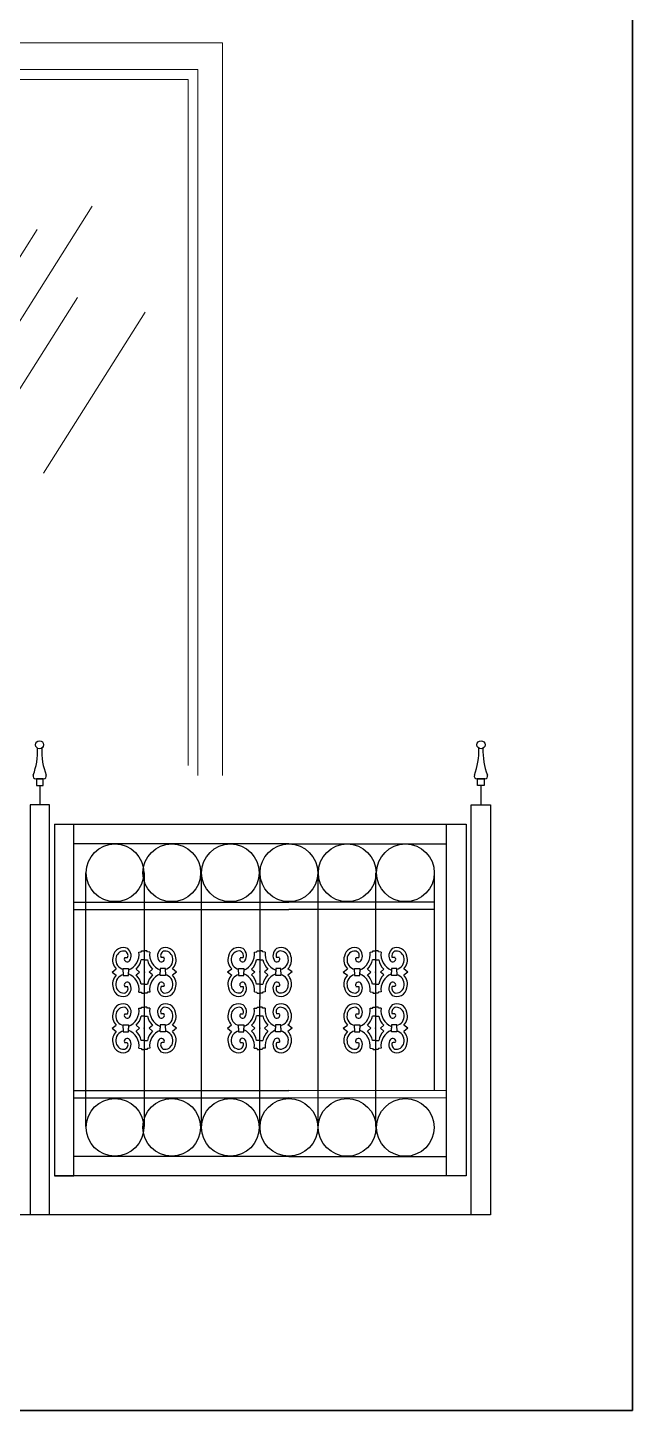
# Model space of a CAD drawing. Header units: inches. Extents: x -7543 to -822, y 102837 to 190349.
# Drawn here: x -824.7727 to -824.7479, y 102836.8539 to 102836.9105 of the extents above; entities that cross this region are included whole.
import ezdxf

# ---------------------------------------------------------------- set-up
doc = ezdxf.new("R2010")
doc.units = ezdxf.units.IN
doc.header["$MEASUREMENT"] = 0
doc.layers.add('BİTKİ', color=96, linetype='Continuous', lineweight=25)
doc.layers.add('DUVAR', color=7, linetype='Continuous', lineweight=35, true_color=0xfc4642)
doc.layers.add('PENCERE', color=7, linetype='Continuous', lineweight=18, true_color=0xffb360)

msp = doc.modelspace()

# ---------------------------------------------------------------- linework, layer by layer
at = {"layer": 'BİTKİ'}
for p, q in [((-824.7723256679033, 102836.8797450737, -0.002), (-824.7720077108634, 102836.8797450701, -0.002)), ((-824.7722940403564, 102836.8797413794, -0.002), (-824.772294043333, 102836.8794771743, -0.002)), ((-824.772294043333, 102836.8794771743, -0.002), (-824.7720298382143, 102836.8794771713, -0.002)), ((-824.7720298352378, 102836.8797413764, -0.002), (-824.7722940403564, 102836.8797413794, -0.002)), ((-824.7721619407736, 102836.8794771728, -0.002), (-824.7721619687835, 102836.8786866825, -0.002)), ((-824.7720298382143, 102836.8794771713, -0.002), (-824.7720298352378, 102836.8797413764, -0.002)), ((-824.753937656494, 102836.8797450737, -0.002), (-824.754255613534, 102836.8797450701, -0.002)), ((-824.7542334891597, 102836.8797413764, -0.002), (-824.753969284041, 102836.8797413794, -0.002)), ((-824.754233486183, 102836.8794771713, -0.002), (-824.7542334891597, 102836.8797413764, -0.002)), ((-824.7539692810644, 102836.8794771743, -0.002), (-824.754233486183, 102836.8794771713, -0.002)), ((-824.7541013836238, 102836.8794771728, -0.002), (-824.7541013556139, 102836.8786866825, -0.002)), ((-824.753969284041, 102836.8797413794, -0.002), (-824.7539692810644, 102836.8794771743, -0.002)), ((-824.7717619687883, 102836.8786867443, -0.002), (-824.7725619687787, 102836.8786866207, -0.002)), ((-824.7725619687787, 102836.8786866207, -0.002), (-824.7725619687787, 102836.8618867443, -0.002)), ((-824.7717619687883, 102836.8618867443, -0.002), (-824.7717619687883, 102836.8786867443, -0.002)), ((-824.7545013556091, 102836.8618867443, -0.002), (-824.7545013556091, 102836.8786867443, -0.002)), ((-824.7545013556091, 102836.8786867443, -0.002), (-824.7537013556187, 102836.8786866207, -0.002)), ((-824.7537013556187, 102836.8786866207, -0.002), (-824.7537013556187, 102836.8618867443, -0.002)), ((-824.7715644745585, 102836.8778865901, -0.002), (-824.771566700686, 102836.8634865905, -0.002)), ((-824.7715644745585, 102836.8778865901, -0.002), (-824.7546988498389, 102836.8778865901, -0.002)), ((-824.770766700705, 102836.8634864668, -0.002), (-824.7707644745777, 102836.8778864664, -0.002)), ((-824.7555010763501, 102836.8634841069, -0.002), (-824.7554988502914, 102836.8778836629, -0.002)), ((-824.7546988498389, 102836.8778865901, -0.002), (-824.7547010763692, 102836.8634839832, -0.002)), ((-824.7619645984618, 102836.8770851061, -0.002), (-824.7707645982515, 102836.8770864665, -0.002)), ((-824.7619645984618, 102836.8770851061, -0.002), (-824.7554989741177, 102836.877082676, -0.002)), ((-824.7702899008582, 102836.8758982777, -0.002), (-824.7702934799802, 102836.8655125092, -0.002)), ((-824.767882951043, 102836.8758979056, -0.002), (-824.767886530165, 102836.8655121371, -0.002)), ((-824.7655558200795, 102836.8758975459, -0.002), (-824.7655593992015, 102836.8655117774, -0.002)), ((-824.7631561146096, 102836.8758971749, -0.002), (-824.7631596937316, 102836.8655114064, -0.002)), ((-824.7607734496606, 102836.8758968065, -0.002), (-824.7607730816559, 102836.8655110375, -0.002)), ((-824.7584119843509, 102836.8758968065, -0.002), (-824.7584116163462, 102836.8655110375, -0.002)), ((-824.7560058091852, 102836.8758971503, -0.002), (-824.7560058091852, 102836.8669752687, -0.002)), ((-824.7707650144758, 102836.874394064, -0.002), (-824.7619650146861, 102836.8743927035, -0.002)), ((-824.7707649680982, 102836.8746940639, -0.002), (-824.7619649683085, 102836.8746927035, -0.002)), ((-824.7560058091852, 102836.8743904638, -0.002), (-824.7619650146861, 102836.8743927035, -0.002)), ((-824.7560058091852, 102836.8746904638, -0.002), (-824.7619649683085, 102836.8746927035, -0.002)), ((-824.7681022352189, 102836.8726526964, -0.002), (-824.7680049190544, 102836.8726578417, -0.002)), ((-824.7680049190544, 102836.8726578417, -0.002), (-824.7679833866619, 102836.872701049, -0.002)), ((-824.7679833866619, 102836.872701049, -0.002), (-824.7678805134977, 102836.8727010331, -0.002)), ((-824.7677776403336, 102836.8727010172, -0.002), (-824.7678805134977, 102836.8727010331, -0.002)), ((-824.767756121301, 102836.8726578032, -0.002), (-824.7677776403336, 102836.8727010172, -0.002)), ((-824.7676588067321, 102836.8726526279, -0.002), (-824.767756121301, 102836.8726578032, -0.002)), ((-824.7633753762775, 102836.8726546673, -0.002), (-824.7632780601131, 102836.8726598125, -0.002)), ((-824.7632780601131, 102836.8726598125, -0.002), (-824.7632565277204, 102836.8727030199, -0.002)), ((-824.7632565277204, 102836.8727030199, -0.002), (-824.7631536545563, 102836.872703004, -0.002)), ((-824.7630507813922, 102836.8727029881, -0.002), (-824.7631536545563, 102836.872703004, -0.002)), ((-824.7630292623596, 102836.8726597741, -0.002), (-824.7630507813922, 102836.8727029881, -0.002)), ((-824.7629319477908, 102836.8726545987, -0.002), (-824.7630292623596, 102836.8726597741, -0.002)), ((-824.7586302926502, 102836.8726530321, -0.002), (-824.7585329764858, 102836.8726581773, -0.002)), ((-824.7585329764858, 102836.8726581773, -0.002), (-824.7585114440931, 102836.8727013846, -0.002)), ((-824.7585114440931, 102836.8727013846, -0.002), (-824.7584085709291, 102836.8727013687, -0.002)), ((-824.758305697765, 102836.8727013528, -0.002), (-824.7584085709291, 102836.8727013687, -0.002)), ((-824.7582841787323, 102836.8726581388, -0.002), (-824.758305697765, 102836.8727013528, -0.002)), ((-824.7581868641635, 102836.8726529635, -0.002), (-824.7582841787323, 102836.8726581388, -0.002)), ((-824.7692028638858, 102836.8718350066, -0.002), (-824.769030664388, 102836.8719677895, -0.002)), ((-824.7687462221888, 102836.871838512, -0.002), (-824.7687462005168, 102836.8719786998, -0.002)), ((-824.7687462005168, 102836.8719786998, -0.002), (-824.7685327746565, 102836.8719786668, -0.002)), ((-824.7686870892458, 102836.87242329, -0.002), (-824.7686054242963, 102836.8724232773, -0.002)), ((-824.7686054242963, 102836.8724232773, -0.002), (-824.7685645906739, 102836.8724306946, -0.002)), ((-824.7685327746565, 102836.8719786668, -0.002), (-824.7685327968462, 102836.8718351294, -0.002)), ((-824.7678805699385, 102836.8723359383, -0.002), (-824.768009941845, 102836.8723359583, -0.002)), ((-824.7678805699385, 102836.8723359383, -0.002), (-824.767751198032, 102836.8723359183, -0.002)), ((-824.7672284757145, 102836.8719784651, -0.002), (-824.7672284979043, 102836.8718349277, -0.002)), ((-824.7670150498541, 102836.8719784321, -0.002), (-824.7672284757145, 102836.8719784651, -0.002)), ((-824.7671556886115, 102836.8724230532, -0.002), (-824.7671965199386, 102836.8724304831, -0.002)), ((-824.7670740236621, 102836.8724230406, -0.002), (-824.7671556886115, 102836.8724230532, -0.002)), ((-824.767015071526, 102836.8718382444, -0.002), (-824.7670150498541, 102836.8719784321, -0.002)), ((-824.7665584309345, 102836.8718345978, -0.002), (-824.7667305893699, 102836.8719674339, -0.002)), ((-824.7644760049444, 102836.8718369775, -0.002), (-824.7643038054466, 102836.8719697603, -0.002)), ((-824.7640193632474, 102836.8718404829, -0.002), (-824.7640193415755, 102836.8719806706, -0.002)), ((-824.7640193415755, 102836.8719806706, -0.002), (-824.763805915715, 102836.8719806376, -0.002)), ((-824.7639602303043, 102836.8724252608, -0.002), (-824.7638785653548, 102836.8724252482, -0.002)), ((-824.7638785653548, 102836.8724252482, -0.002), (-824.7638377317326, 102836.8724326654, -0.002)), ((-824.763805915715, 102836.8719806376, -0.002), (-824.7638059379049, 102836.8718371002, -0.002)), ((-824.7631537109971, 102836.8723379092, -0.002), (-824.7632830829036, 102836.8723379292, -0.002)), ((-824.7631537109971, 102836.8723379092, -0.002), (-824.7630243390906, 102836.8723378892, -0.002)), ((-824.7625016167731, 102836.871980436, -0.002), (-824.7625016389629, 102836.8718368986, -0.002)), ((-824.7622881909127, 102836.871980403, -0.002), (-824.7625016167731, 102836.871980436, -0.002)), ((-824.7624288296702, 102836.8724250241, -0.002), (-824.7624696609972, 102836.872432454, -0.002)), ((-824.7623471647207, 102836.8724250114, -0.002), (-824.7624288296702, 102836.8724250241, -0.002)), ((-824.7622882125846, 102836.8718402153, -0.002), (-824.7622881909127, 102836.871980403, -0.002)), ((-824.7618315719932, 102836.8718365687, -0.002), (-824.7620037304284, 102836.8719694047, -0.002)), ((-824.7597309213172, 102836.8718353423, -0.002), (-824.7595587218193, 102836.8719681251, -0.002)), ((-824.7592742796201, 102836.8718388477, -0.002), (-824.7592742579482, 102836.8719790354, -0.002)), ((-824.7592742579482, 102836.8719790354, -0.002), (-824.7590608320878, 102836.8719790024, -0.002)), ((-824.7592151466771, 102836.8724236256, -0.002), (-824.7591334817276, 102836.8724236129, -0.002)), ((-824.7591334817276, 102836.8724236129, -0.002), (-824.7590926481053, 102836.8724310302, -0.002)), ((-824.7590608320878, 102836.8719790024, -0.002), (-824.7590608542775, 102836.871835465, -0.002)), ((-824.7584086273698, 102836.872336274, -0.002), (-824.7585379992763, 102836.872336294, -0.002)), ((-824.7584086273698, 102836.872336274, -0.002), (-824.7582792554633, 102836.872336254, -0.002)), ((-824.7577565331459, 102836.8719788008, -0.002), (-824.7577565553356, 102836.8718352634, -0.002)), ((-824.7575431072854, 102836.8719787678, -0.002), (-824.7577565331459, 102836.8719788008, -0.002)), ((-824.7576837460429, 102836.8724233888, -0.002), (-824.7577245773699, 102836.8724308187, -0.002)), ((-824.7576020810934, 102836.8724233762, -0.002), (-824.7576837460429, 102836.8724233888, -0.002)), ((-824.7575431289573, 102836.87183858, -0.002), (-824.7575431072854, 102836.8719787678, -0.002)), ((-824.757086488366, 102836.8718349335, -0.002), (-824.7572586468012, 102836.8719677695, -0.002)), ((-824.7692028638858, 102836.8718350066, -0.002), (-824.7690307054506, 102836.8717021706, -0.002)), ((-824.7687462232944, 102836.8718313601, -0.002), (-824.7687462449663, 102836.8716911723, -0.002)), ((-824.7687462449663, 102836.8716911723, -0.002), (-824.768532819106, 102836.8716911393, -0.002)), ((-824.768532819106, 102836.8716911393, -0.002), (-824.7685327969161, 102836.8718346767, -0.002)), ((-824.7682142247238, 102836.8717141755, -0.002), (-824.7680791298038, 102836.8718348329, -0.002)), ((-824.768214187412, 102836.871955532, -0.002), (-824.7680791298038, 102836.8718348329, -0.002)), ((-824.7675470700966, 102836.8719554289, -0.002), (-824.7676821650167, 102836.8718347715, -0.002)), ((-824.7675471074084, 102836.8717140724, -0.002), (-824.7676821650167, 102836.8718347715, -0.002)), ((-824.767228520164, 102836.8716909377, -0.002), (-824.7672284979742, 102836.8718344751, -0.002)), ((-824.7670150943036, 102836.8716909047, -0.002), (-824.767228520164, 102836.8716909377, -0.002)), ((-824.7670150726317, 102836.8718310924, -0.002), (-824.7670150943036, 102836.8716909047, -0.002)), ((-824.7665584309345, 102836.8718345978, -0.002), (-824.7667306304324, 102836.871701815, -0.002)), ((-824.7644760049444, 102836.8718369775, -0.002), (-824.7643038465092, 102836.8717041414, -0.002)), ((-824.7640193643531, 102836.8718333309, -0.002), (-824.764019386025, 102836.8716931432, -0.002)), ((-824.764019386025, 102836.8716931432, -0.002), (-824.7638059601645, 102836.8716931102, -0.002)), ((-824.7638059601645, 102836.8716931102, -0.002), (-824.7638059379748, 102836.8718366476, -0.002)), ((-824.7634873657825, 102836.8717161464, -0.002), (-824.7633522708624, 102836.8718368038, -0.002)), ((-824.7634873284707, 102836.8719575029, -0.002), (-824.7633522708624, 102836.8718368038, -0.002)), ((-824.7628202111553, 102836.8719573998, -0.002), (-824.7629553060752, 102836.8718367424, -0.002)), ((-824.762820248467, 102836.8717160433, -0.002), (-824.7629553060752, 102836.8718367424, -0.002)), ((-824.7625016612226, 102836.8716929085, -0.002), (-824.7625016390328, 102836.8718364459, -0.002)), ((-824.7622882353622, 102836.8716928755, -0.002), (-824.7625016612226, 102836.8716929085, -0.002)), ((-824.7622882136902, 102836.8718330633, -0.002), (-824.7622882353622, 102836.8716928755, -0.002)), ((-824.7618315719932, 102836.8718365687, -0.002), (-824.7620037714911, 102836.8717037859, -0.002)), ((-824.7597309213172, 102836.8718353423, -0.002), (-824.7595587628819, 102836.8717025062, -0.002)), ((-824.7592742807258, 102836.8718316957, -0.002), (-824.7592743023977, 102836.8716915079, -0.002)), ((-824.7592743023977, 102836.8716915079, -0.002), (-824.7590608765373, 102836.8716914749, -0.002)), ((-824.7590608765373, 102836.8716914749, -0.002), (-824.7590608543475, 102836.8718350123, -0.002)), ((-824.7587422821553, 102836.8717145112, -0.002), (-824.7586071872352, 102836.8718351685, -0.002)), ((-824.7587422448433, 102836.8719558677, -0.002), (-824.7586071872352, 102836.8718351685, -0.002)), ((-824.758075127528, 102836.8719557645, -0.002), (-824.758210222448, 102836.8718351072, -0.002)), ((-824.7580751648397, 102836.871714408, -0.002), (-824.758210222448, 102836.8718351072, -0.002)), ((-824.7577565775954, 102836.8716912733, -0.002), (-824.7577565554055, 102836.8718348107, -0.002)), ((-824.7575431517349, 102836.8716912403, -0.002), (-824.7577565775954, 102836.8716912733, -0.002)), ((-824.757543130063, 102836.8718314281, -0.002), (-824.7575431517349, 102836.8716912403, -0.002)), ((-824.757086488366, 102836.8718349335, -0.002), (-824.7572586878638, 102836.8717021506, -0.002)), ((-824.7686872711583, 102836.8712465639, -0.002), (-824.7686056062089, 102836.8712465513, -0.002)), ((-824.7686056062089, 102836.8712465513, -0.002), (-824.7685647748818, 102836.8712391214, -0.002)), ((-824.7681024880883, 102836.8710169766, -0.002), (-824.7680051735194, 102836.8710118013, -0.002)), ((-824.7678807248819, 102836.8713336661, -0.002), (-824.7680100967884, 102836.8713336861, -0.002)), ((-824.7680051735194, 102836.8710118013, -0.002), (-824.7679836544869, 102836.8709685873, -0.002)), ((-824.7679836544869, 102836.8709685873, -0.002), (-824.7678807813228, 102836.8709685714, -0.002)), ((-824.7677779081587, 102836.8709685554, -0.002), (-824.7678807813228, 102836.8709685714, -0.002)), ((-824.7678807248819, 102836.8713336661, -0.002), (-824.7677513529754, 102836.8713336461, -0.002)), ((-824.767756375766, 102836.8710117628, -0.002), (-824.7677779081587, 102836.8709685554, -0.002)), ((-824.7676590596017, 102836.871016908, -0.002), (-824.767756375766, 102836.8710117628, -0.002)), ((-824.7671558705242, 102836.8712463271, -0.002), (-824.7671967041465, 102836.8712389099, -0.002)), ((-824.7670742055748, 102836.8712463145, -0.002), (-824.7671558705242, 102836.8712463271, -0.002)), ((-824.763960412217, 102836.8712485347, -0.002), (-824.7638787472675, 102836.8712485221, -0.002)), ((-824.7638787472675, 102836.8712485221, -0.002), (-824.7638379159405, 102836.8712410922, -0.002)), ((-824.7633756291469, 102836.8710189475, -0.002), (-824.7632783145781, 102836.8710137721, -0.002)), ((-824.7631538659406, 102836.871335637, -0.002), (-824.7632832378471, 102836.871335657, -0.002)), ((-824.7632783145781, 102836.8710137721, -0.002), (-824.7632567955454, 102836.8709705581, -0.002)), ((-824.7632567955454, 102836.8709705581, -0.002), (-824.7631539223813, 102836.8709705422, -0.002)), ((-824.7630510492172, 102836.8709705263, -0.002), (-824.7631539223813, 102836.8709705422, -0.002)), ((-824.7631538659406, 102836.871335637, -0.002), (-824.7630244940341, 102836.871335617, -0.002)), ((-824.7630295168246, 102836.8710137337, -0.002), (-824.7630510492172, 102836.8709705263, -0.002)), ((-824.7629322006602, 102836.8710188789, -0.002), (-824.7630295168246, 102836.8710137337, -0.002)), ((-824.7624290115828, 102836.871248298, -0.002), (-824.7624698452051, 102836.8712408807, -0.002)), ((-824.7623473466333, 102836.8712482854, -0.002), (-824.7624290115828, 102836.871248298, -0.002)), ((-824.7592153285897, 102836.8712468995, -0.002), (-824.7591336636402, 102836.8712468869, -0.002)), ((-824.7591336636402, 102836.8712468869, -0.002), (-824.7590928323132, 102836.871239457, -0.002)), ((-824.7586305455196, 102836.8710173122, -0.002), (-824.7585332309508, 102836.8710121369, -0.002)), ((-824.7584087823133, 102836.8713340017, -0.002), (-824.7585381542198, 102836.8713340218, -0.002)), ((-824.7585332309508, 102836.8710121369, -0.002), (-824.7585117119181, 102836.8709689229, -0.002)), ((-824.7585117119181, 102836.8709689229, -0.002), (-824.7584088387541, 102836.870968907, -0.002)), ((-824.75830596559, 102836.8709688911, -0.002), (-824.7584088387541, 102836.870968907, -0.002)), ((-824.7584087823133, 102836.8713340017, -0.002), (-824.7582794104068, 102836.8713339817, -0.002)), ((-824.7582844331973, 102836.8710120984, -0.002), (-824.75830596559, 102836.8709688911, -0.002)), ((-824.7581871170329, 102836.8710172437, -0.002), (-824.7582844331973, 102836.8710120984, -0.002)), ((-824.7576839279556, 102836.8712466628, -0.002), (-824.7577247615778, 102836.8712392455, -0.002)), ((-824.757602263006, 102836.8712466501, -0.002), (-824.7576839279556, 102836.8712466628, -0.002)), ((-824.7681025912857, 102836.8703494311, -0.002), (-824.7680052751213, 102836.8703545763, -0.002)), ((-824.7680052751213, 102836.8703545763, -0.002), (-824.7679837427286, 102836.8703977837, -0.002)), ((-824.7679837427286, 102836.8703977837, -0.002), (-824.7678808695645, 102836.8703977678, -0.002)), ((-824.7677779964004, 102836.8703977519, -0.002), (-824.7678808695645, 102836.8703977678, -0.002)), ((-824.7677564773678, 102836.8703545379, -0.002), (-824.7677779964004, 102836.8703977519, -0.002)), ((-824.767659162799, 102836.8703493626, -0.002), (-824.7677564773678, 102836.8703545379, -0.002)), ((-824.7633757323442, 102836.870351402, -0.002), (-824.7632784161799, 102836.8703565472, -0.002)), ((-824.7632784161799, 102836.8703565472, -0.002), (-824.7632568837872, 102836.8703997545, -0.002)), ((-824.7632568837872, 102836.8703997545, -0.002), (-824.7631540106231, 102836.8703997386, -0.002)), ((-824.763051137459, 102836.8703997227, -0.002), (-824.7631540106231, 102836.8703997386, -0.002)), ((-824.7630296184263, 102836.8703565087, -0.002), (-824.763051137459, 102836.8703997227, -0.002)), ((-824.7629323038575, 102836.8703513334, -0.002), (-824.7630296184263, 102836.8703565087, -0.002)), ((-824.7586306487169, 102836.8703497667, -0.002), (-824.7585333325526, 102836.870354912, -0.002)), ((-824.7585333325526, 102836.870354912, -0.002), (-824.7585118001599, 102836.8703981193, -0.002)), ((-824.7585118001599, 102836.8703981193, -0.002), (-824.7584089269958, 102836.8703981034, -0.002)), ((-824.7583060538318, 102836.8703980875, -0.002), (-824.7584089269958, 102836.8703981034, -0.002)), ((-824.7582845347991, 102836.8703548735, -0.002), (-824.7583060538318, 102836.8703980875, -0.002)), ((-824.7581872202302, 102836.8703496982, -0.002), (-824.7582845347991, 102836.8703548735, -0.002)), ((-824.7686874453125, 102836.8701200246, -0.002), (-824.768605780363, 102836.870120012, -0.002)), ((-824.768605780363, 102836.870120012, -0.002), (-824.7685649467408, 102836.8701274292, -0.002)), ((-824.7678809260053, 102836.870032673, -0.002), (-824.7680102979118, 102836.870032693, -0.002)), ((-824.7678809260053, 102836.870032673, -0.002), (-824.7677515540988, 102836.870032653, -0.002)), ((-824.7671560446784, 102836.8701197879, -0.002), (-824.7671968760054, 102836.8701272178, -0.002)), ((-824.7670743797289, 102836.8701197753, -0.002), (-824.7671560446784, 102836.8701197879, -0.002)), ((-824.7639605863711, 102836.8701219955, -0.002), (-824.7638789214217, 102836.8701219829, -0.002)), ((-824.7638789214217, 102836.8701219829, -0.002), (-824.7638380877993, 102836.8701294001, -0.002)), ((-824.763154067064, 102836.8700346439, -0.002), (-824.7632834389705, 102836.8700346639, -0.002)), ((-824.763154067064, 102836.8700346439, -0.002), (-824.7630246951575, 102836.8700346239, -0.002)), ((-824.7624291857369, 102836.8701217587, -0.002), (-824.7624700170641, 102836.8701291886, -0.002)), ((-824.7623475207874, 102836.8701217461, -0.002), (-824.7624291857369, 102836.8701217587, -0.002)), ((-824.7592155027438, 102836.8701203602, -0.002), (-824.7591338377944, 102836.8701203476, -0.002)), ((-824.7591338377944, 102836.8701203476, -0.002), (-824.7590930041721, 102836.8701277649, -0.002)), ((-824.7584089834367, 102836.8700330086, -0.002), (-824.7585383553431, 102836.8700330286, -0.002)), ((-824.7584089834367, 102836.8700330086, -0.002), (-824.7582796115302, 102836.8700329886, -0.002)), ((-824.7576841021097, 102836.8701201235, -0.002), (-824.7577249334367, 102836.8701275534, -0.002)), ((-824.7576024371602, 102836.8701201109, -0.002), (-824.7576841021097, 102836.8701201235, -0.002)), ((-824.7692032199527, 102836.8695317413, -0.002), (-824.7690310204548, 102836.8696645241, -0.002)), ((-824.7692032199527, 102836.8695317413, -0.002), (-824.7690310615174, 102836.8693989052, -0.002)), ((-824.7687465793613, 102836.8695280947, -0.002), (-824.7687466010332, 102836.869387907, -0.002)), ((-824.7687466010332, 102836.869387907, -0.002), (-824.7685331751727, 102836.869387874, -0.002)), ((-824.7687465782556, 102836.8695352467, -0.002), (-824.7687465565837, 102836.8696754344, -0.002)), ((-824.7687465565837, 102836.8696754344, -0.002), (-824.7685331307232, 102836.8696754015, -0.002)), ((-824.7685331751727, 102836.869387874, -0.002), (-824.768533152983, 102836.8695314114, -0.002)), ((-824.7685331307232, 102836.8696754015, -0.002), (-824.768533152913, 102836.869531864, -0.002)), ((-824.7682145807906, 102836.8694109102, -0.002), (-824.7680794858705, 102836.8695315676, -0.002)), ((-824.7682145434788, 102836.8696522667, -0.002), (-824.7680794858705, 102836.8695315676, -0.002)), ((-824.7675474261634, 102836.8696521636, -0.002), (-824.7676825210834, 102836.8695315062, -0.002)), ((-824.7675474634752, 102836.8694108071, -0.002), (-824.7676825210834, 102836.8695315062, -0.002)), ((-824.7672288762308, 102836.8693876724, -0.002), (-824.767228854041, 102836.8695312098, -0.002)), ((-824.7670154503704, 102836.8693876394, -0.002), (-824.7672288762308, 102836.8693876724, -0.002)), ((-824.7672288317813, 102836.8696751998, -0.002), (-824.7672288539711, 102836.8695316624, -0.002)), ((-824.7670154059209, 102836.8696751668, -0.002), (-824.7672288317813, 102836.8696751998, -0.002)), ((-824.7670154286984, 102836.8695278271, -0.002), (-824.7670154503704, 102836.8693876394, -0.002)), ((-824.7670154275928, 102836.8695349791, -0.002), (-824.7670154059209, 102836.8696751668, -0.002)), ((-824.7665587870014, 102836.8695313325, -0.002), (-824.7667309864993, 102836.8693985497, -0.002)), ((-824.7665587870014, 102836.8695313325, -0.002), (-824.7667309454366, 102836.8696641686, -0.002)), ((-824.7644763610112, 102836.8695337122, -0.002), (-824.7643041615135, 102836.869666495, -0.002)), ((-824.7644763610112, 102836.8695337122, -0.002), (-824.764304202576, 102836.8694008761, -0.002)), ((-824.7640197204198, 102836.8695300656, -0.002), (-824.7640197420918, 102836.8693898778, -0.002)), ((-824.7640197420918, 102836.8693898778, -0.002), (-824.7638063162314, 102836.8693898449, -0.002)), ((-824.7640197193142, 102836.8695372176, -0.002), (-824.7640196976423, 102836.8696774053, -0.002)), ((-824.7640196976423, 102836.8696774053, -0.002), (-824.7638062717818, 102836.8696773723, -0.002)), ((-824.7638063162314, 102836.8693898449, -0.002), (-824.7638062940416, 102836.8695333823, -0.002)), ((-824.7638062717818, 102836.8696773723, -0.002), (-824.7638062939716, 102836.8695338349, -0.002)), ((-824.7634877218493, 102836.8694128811, -0.002), (-824.7633526269292, 102836.8695335385, -0.002)), ((-824.7634876845375, 102836.8696542376, -0.002), (-824.7633526269292, 102836.8695335385, -0.002)), ((-824.762820567222, 102836.8696541344, -0.002), (-824.7629556621421, 102836.8695334771, -0.002)), ((-824.7628206045338, 102836.8694127779, -0.002), (-824.7629556621421, 102836.8695334771, -0.002)), ((-824.7625020172894, 102836.8693896432, -0.002), (-824.7625019950997, 102836.8695331806, -0.002)), ((-824.762288591429, 102836.8693896102, -0.002), (-824.7625020172894, 102836.8693896432, -0.002)), ((-824.7625019728399, 102836.8696771707, -0.002), (-824.7625019950297, 102836.8695336333, -0.002)), ((-824.7622885469794, 102836.8696771377, -0.002), (-824.7625019728399, 102836.8696771707, -0.002)), ((-824.7622885697571, 102836.869529798, -0.002), (-824.762288591429, 102836.8693896102, -0.002)), ((-824.7622885686515, 102836.8695369499, -0.002), (-824.7622885469794, 102836.8696771377, -0.002)), ((-824.76183192806, 102836.8695333034, -0.002), (-824.7620041275579, 102836.8694005205, -0.002)), ((-824.76183192806, 102836.8695333034, -0.002), (-824.7620040864953, 102836.8696661394, -0.002)), ((-824.7597312773839, 102836.8695320769, -0.002), (-824.7595590778861, 102836.8696648598, -0.002)), ((-824.7597312773839, 102836.8695320769, -0.002), (-824.7595591189487, 102836.8693992409, -0.002)), ((-824.7592746367926, 102836.8695284304, -0.002), (-824.7592746584645, 102836.8693882426, -0.002)), ((-824.7592746584645, 102836.8693882426, -0.002), (-824.759061232604, 102836.8693882096, -0.002)), ((-824.7592746356869, 102836.8695355823, -0.002), (-824.759274614015, 102836.8696757701, -0.002)), ((-824.759274614015, 102836.8696757701, -0.002), (-824.7590611881545, 102836.8696757371, -0.002)), ((-824.759061232604, 102836.8693882096, -0.002), (-824.7590612104143, 102836.869531747, -0.002)), ((-824.7590611881545, 102836.8696757371, -0.002), (-824.7590612103443, 102836.8695321997, -0.002)), ((-824.758742638222, 102836.8694112458, -0.002), (-824.7586075433019, 102836.8695319032, -0.002)), ((-824.7587426009102, 102836.8696526023, -0.002), (-824.7586075433019, 102836.8695319032, -0.002)), ((-824.7580754835948, 102836.8696524992, -0.002), (-824.7582105785148, 102836.8695318418, -0.002)), ((-824.7580755209066, 102836.8694111427, -0.002), (-824.7582105785148, 102836.8695318418, -0.002)), ((-824.7577569336621, 102836.869388008, -0.002), (-824.7577569114724, 102836.8695315454, -0.002)), ((-824.7575435078016, 102836.869387975, -0.002), (-824.7577569336621, 102836.869388008, -0.002)), ((-824.7577568892126, 102836.8696755354, -0.002), (-824.7577569114023, 102836.869531998, -0.002)), ((-824.7575434633522, 102836.8696755024, -0.002), (-824.7577568892126, 102836.8696755354, -0.002)), ((-824.7575434861297, 102836.8695281627, -0.002), (-824.7575435078016, 102836.869387975, -0.002)), ((-824.7575434850241, 102836.8695353147, -0.002), (-824.7575434633522, 102836.8696755024, -0.002)), ((-824.7570868444327, 102836.8695316681, -0.002), (-824.7572590439306, 102836.8693988853, -0.002)), ((-824.7570868444327, 102836.8695316681, -0.002), (-824.757259002868, 102836.8696645042, -0.002)), ((-824.7686876272252, 102836.8689432986, -0.002), (-824.7686059622757, 102836.8689432859, -0.002)), ((-824.7686059622757, 102836.8689432859, -0.002), (-824.7685651309487, 102836.8689358561, -0.002)), ((-824.7681028441551, 102836.8687137113, -0.002), (-824.7680055295863, 102836.8687085359, -0.002)), ((-824.7678810809488, 102836.8690304008, -0.002), (-824.7680104528553, 102836.8690304208, -0.002)), ((-824.7680055295863, 102836.8687085359, -0.002), (-824.7679840105536, 102836.8686653219, -0.002)), ((-824.7679840105536, 102836.8686653219, -0.002), (-824.7678811373895, 102836.868665306, -0.002)), ((-824.7677782642254, 102836.8686652901, -0.002), (-824.7678811373895, 102836.868665306, -0.002)), ((-824.7678810809488, 102836.8690304008, -0.002), (-824.7677517090423, 102836.8690303808, -0.002)), ((-824.7677567318328, 102836.8687084975, -0.002), (-824.7677782642254, 102836.8686652901, -0.002)), ((-824.7676594156684, 102836.8687136427, -0.002), (-824.7677567318328, 102836.8687084975, -0.002)), ((-824.7671562265909, 102836.8689430618, -0.002), (-824.7671970602133, 102836.8689356446, -0.002)), ((-824.7670745616415, 102836.8689430492, -0.002), (-824.7671562265909, 102836.8689430618, -0.002)), ((-824.7639607682838, 102836.8689452694, -0.002), (-824.7638791033344, 102836.8689452568, -0.002)), ((-824.7638791033344, 102836.8689452568, -0.002), (-824.7638382720072, 102836.8689378269, -0.002)), ((-824.7633759852138, 102836.8687156821, -0.002), (-824.7632786706448, 102836.8687105068, -0.002)), ((-824.7631542220074, 102836.8690323717, -0.002), (-824.7632835939139, 102836.8690323917, -0.002)), ((-824.7632786706448, 102836.8687105068, -0.002), (-824.7632571516123, 102836.8686672928, -0.002)), ((-824.7632571516123, 102836.8686672928, -0.002), (-824.7631542784482, 102836.8686672769, -0.002)), ((-824.763051405284, 102836.868667261, -0.002), (-824.7631542784482, 102836.8686672769, -0.002)), ((-824.7631542220074, 102836.8690323717, -0.002), (-824.7630248501009, 102836.8690323517, -0.002)), ((-824.7630298728914, 102836.8687104683, -0.002), (-824.763051405284, 102836.868667261, -0.002)), ((-824.762932556727, 102836.8687156136, -0.002), (-824.7630298728914, 102836.8687104683, -0.002)), ((-824.7624293676496, 102836.8689450327, -0.002), (-824.762470201272, 102836.8689376154, -0.002)), ((-824.7623477027001, 102836.86894502, -0.002), (-824.7624293676496, 102836.8689450327, -0.002)), ((-824.7592156846565, 102836.8689436342, -0.002), (-824.7591340197071, 102836.8689436215, -0.002)), ((-824.7591340197071, 102836.8689436215, -0.002), (-824.7590931883799, 102836.8689361917, -0.002)), ((-824.7586309015865, 102836.8687140469, -0.002), (-824.7585335870176, 102836.8687088716, -0.002)), ((-824.7584091383801, 102836.8690307364, -0.002), (-824.7585385102866, 102836.8690307564, -0.002)), ((-824.7585335870176, 102836.8687088716, -0.002), (-824.758512067985, 102836.8686656576, -0.002)), ((-824.758512067985, 102836.8686656576, -0.002), (-824.7584091948208, 102836.8686656417, -0.002)), ((-824.7583063216568, 102836.8686656257, -0.002), (-824.7584091948208, 102836.8686656417, -0.002)), ((-824.7584091383801, 102836.8690307364, -0.002), (-824.7582797664736, 102836.8690307164, -0.002)), ((-824.758284789264, 102836.8687088331, -0.002), (-824.7583063216568, 102836.8686656257, -0.002)), ((-824.7581874730997, 102836.8687139783, -0.002), (-824.758284789264, 102836.8687088331, -0.002)), ((-824.7576842840223, 102836.8689433974, -0.002), (-824.7577251176447, 102836.8689359802, -0.002)), ((-824.7576026190728, 102836.8689433848, -0.002), (-824.7576842840223, 102836.8689433974, -0.002)), ((-824.7707661608069, 102836.8669788693, -0.002), (-824.7619661610172, 102836.8669775089, -0.002)), ((-824.7555005366731, 102836.8669750788, -0.002), (-824.7619661610172, 102836.8669775089, -0.002)), ((-824.7707662071846, 102836.8666788693, -0.002), (-824.761966207395, 102836.8666775089, -0.002)), ((-824.7555005830509, 102836.8666750788, -0.002), (-824.761966207395, 102836.8666775089, -0.002)), ((-824.7619665772417, 102836.8642851064, -0.002), (-824.7707665770313, 102836.8642864668, -0.002)), ((-824.7619665772417, 102836.8642851064, -0.002), (-824.7555009528976, 102836.8642826763, -0.002)), ((-824.7547010763692, 102836.8634839832, -0.002), (-824.771566700686, 102836.8634865905, -0.002)), ((-824.771566700686, 102836.8634865905, -0.002), (-824.770766700705, 102836.8634864668, -0.002)), ((-824.7537013556187, 102836.8618867443, -0.002), (-824.8086836888693, 102836.8618867443, -0.002))]:
    msp.add_line(p, q, dxfattribs=at)
for centre, radius in [((-824.7721721249179, 102836.8811398728, -0.002), 0.000165772066368788), ((-824.7540911994795, 102836.8811398728, -0.002), 0.000165772066368788), ((-824.7690832464782, 102836.8758980912, -0.002), 0.001180732654875261), ((-824.7667561155304, 102836.8758981736, -0.002), 0.001180732654875261), ((-824.7643564100766, 102836.8758982587, -0.002), 0.001180732654875261), ((-824.7619597659915, 102836.8758978882, -0.002), 0.001180732654875261), ((-824.7595731539158, 102836.8758975192, -0.002), 0.001180732654875261), ((-824.7571865418402, 102836.8758971503, -0.002), 0.001180732654875261), ((-824.7690848579115, 102836.8654743222, -0.002), 0.001180732654875261), ((-824.7667577271003, 102836.8654735202, -0.002), 0.001180732654875261), ((-824.7643580217875, 102836.8654726932, -0.002), 0.001180732654875261), ((-824.7619613777024, 102836.8654723227, -0.002), 0.001180732654875261), ((-824.7595747656267, 102836.8654719538, -0.002), 0.001180732654875261), ((-824.7571881535509, 102836.8654715848, -0.002), 0.001180732654875261)]:
    msp.add_circle(centre, radius, dxfattribs=at)
for centre, radius, start, end in [((-824.7751559601783, 102836.8809021321, -0.002), 0.002905032164729702, 339.7343160759507, 1.742896665303734), ((-824.7691773925104, 102836.8809020648, -0.002), 0.002905032164729702, 178.2558124883219, 200.2643925733346), ((-824.757085931887, 102836.8809020648, -0.002), 0.002905032164729702, 339.7356074266654, 1.744187511678088), ((-824.7511073642191, 102836.8809021321, -0.002), 0.002905032164729702, 178.2571033346962, 200.2656839240493), ((-824.7723256666412, 102836.8798571014, -0.002), 0.0001120277755397091, 159.7343160759507, 269.9993545075978), ((-824.7720077096013, 102836.8798570978, -0.002), 0.0001120277755397091, 269.9993545075978, 20.26439257333464), ((-824.7542556147961, 102836.8798570978, -0.002), 0.0001120277755397091, 159.7356074266654, 270.0006454924022), ((-824.7539376577562, 102836.8798571014, -0.002), 0.0001120277755397091, 270.0006454924022, 20.2656839240493), ((-824.7687506040014, 102836.8724271562, -0.002), 0.0004105697687420368, 62.84087646383831, 172.5045135063903), ((-824.7687144182655, 102836.8723570837, -0.002), 0.0003374449247133987, 89.76493252178166, 175.6852878577007), ((-824.7687350669548, 102836.872508453, -0.002), 0.0001873727214528685, 335.481101264104, 83.24697650546081), ((-824.7687950275318, 102836.8725000742, -0.002), 0.0003731417829663005, 326.0808220944445, 51.58876040321832), ((-824.7688151092598, 102836.8725670618, -0.002), 0.0007179990872747381, 293.1543037402143, 6.849884664027776), ((-824.7669459592022, 102836.8725667728, -0.002), 0.0007179990872517505, 173.1324003227043, 246.8279813044589), ((-824.7669660616406, 102836.8724997915, -0.002), 0.0003731417829636939, 128.3935247480219, 213.9014630326086), ((-824.7670260196242, 102836.8725081888, -0.002), 0.0001873727214470427, 96.73530855016033, 204.5011836877419), ((-824.767010507714, 102836.8724268872, -0.002), 0.0004105697687551008, 7.477771419560766, 117.1414085949281), ((-824.7670467151135, 102836.8723568259, -0.002), 0.0003374449247070163, 4.296997197609465, 90.2173525201931), ((-824.7640237450601, 102836.8724291271, -0.002), 0.0004105697687420368, 62.84087646383831, 172.5045135063903), ((-824.7639875593242, 102836.8723590546, -0.002), 0.0003374449247279983, 89.7649325185248, 175.6852878577007), ((-824.7640082080134, 102836.8725104239, -0.002), 0.0001873727214528685, 335.481101264104, 83.24697650546081), ((-824.7640681685905, 102836.8725020451, -0.002), 0.0003731417829663005, 326.0808220944445, 51.58876040321832), ((-824.7640882503183, 102836.8725690327, -0.002), 0.00071799908726326, 293.1543037402143, 6.849884664027776), ((-824.7622191002608, 102836.8725687437, -0.002), 0.0007179990872632233, 173.1324003227043, 246.8279813070339), ((-824.7622392026992, 102836.8725017623, -0.002), 0.000373141782967869, 128.3935247464393, 213.9014630326086), ((-824.7622991606828, 102836.8725101597, -0.002), 0.0001873727214470427, 96.73530855016033, 204.5011836877419), ((-824.7622836487726, 102836.8724288581, -0.002), 0.0004105697687424219, 7.477771419560766, 117.1414085926674), ((-824.7623198561721, 102836.8723587968, -0.002), 0.0003374449247187019, 4.296997197614346, 90.2173525201931), ((-824.7592786614327, 102836.8724274919, -0.002), 0.0004105697687420368, 62.84087646383831, 172.5045135063903), ((-824.7592424756969, 102836.8723574193, -0.002), 0.0003374449247279983, 89.7649325185248, 175.6852878577007), ((-824.759263124386, 102836.8725087886, -0.002), 0.0001873727214528685, 335.481101264104, 83.24697650546081), ((-824.7593230849632, 102836.8725004098, -0.002), 0.0003731417829663005, 326.0808220944445, 51.58876040321832), ((-824.7593431666911, 102836.8725673974, -0.002), 0.00071799908726326, 293.1543037402143, 6.849884664027776), ((-824.7574740166335, 102836.8725671085, -0.002), 0.0007179990872632233, 173.1324003227043, 246.8279813070339), ((-824.7574941190719, 102836.8725001271, -0.002), 0.000373141782967869, 128.3935247464393, 213.9014630326086), ((-824.7575540770556, 102836.8725085244, -0.002), 0.0001873727214470427, 96.73530855016033, 204.5011836877419), ((-824.7575385651453, 102836.8724272229, -0.002), 0.0004105697687424219, 7.477771419560766, 117.1414085926674), ((-824.7575747725448, 102836.8723571615, -0.002), 0.0003374449247187019, 4.296997197614346, 90.2173525201931), ((-824.7687015437818, 102836.8723214656, -0.002), 0.0004831223212067915, 160.7540466130182, 227.0596491464898), ((-824.7686554489527, 102836.87233753, -0.002), 0.0003980033266521949, 173.516506474409, 258.407085552105), ((-824.7685800922702, 102836.8723700855, -0.002), 0.0001228408317446881, 164.6052190428678, 320.4416073171442), ((-824.7687338640274, 102836.8724795806, -0.002), 0.0007380316268161128, 314.7600011096847, 348.7785383613663), ((-824.7670272314786, 102836.8724793168, -0.002), 0.0007380316268168882, 191.2037466232229, 225.2222837290844), ((-824.7671810370824, 102836.8723698692, -0.002), 0.0001228408317553277, 219.5406777299987, 15.37706600549081), ((-824.7671056904692, 102836.8723372904, -0.002), 0.0003980033266543208, 281.5751994870603, 6.46577854262137), ((-824.7670596006092, 102836.8723212118, -0.002), 0.0004831223212216444, 312.9226357944447, 19.22823852108696), ((-824.7639746848404, 102836.8723234365, -0.002), 0.0004831223212067915, 160.7540466130182, 227.0596491464898), ((-824.7639285900113, 102836.8723395008, -0.002), 0.0003980033266521949, 173.516506474409, 258.407085552105), ((-824.7638532333289, 102836.8723720564, -0.002), 0.0001228408317573704, 164.6052190428678, 320.4416073179739), ((-824.764007005086, 102836.8724815515, -0.002), 0.0007380316268161128, 314.7600011096847, 348.7785383613663), ((-824.7623003725371, 102836.8724812876, -0.002), 0.0007380316268168882, 191.2037466232229, 225.2222837290844), ((-824.7624541781411, 102836.8723718401, -0.002), 0.0001228408317553277, 219.5406777299987, 15.37706600549081), ((-824.7623788315278, 102836.8723392613, -0.002), 0.0003980033266543208, 281.5751994870603, 6.46577854262137), ((-824.7623327416678, 102836.8723231826, -0.002), 0.0004831223212216444, 312.9226357944447, 19.22823852108696), ((-824.7592296012132, 102836.8723218012, -0.002), 0.0004831223212067915, 160.7540466130182, 227.0596491464898), ((-824.759183506384, 102836.8723378656, -0.002), 0.0003980033266521949, 173.516506474409, 258.407085552105), ((-824.7591081497015, 102836.8723704211, -0.002), 0.0001228408317573704, 164.6052190428678, 320.4416073179739), ((-824.7592619214587, 102836.8724799162, -0.002), 0.0007380316268161128, 314.7600011096847, 348.7785383613663), ((-824.7575552889099, 102836.8724796524, -0.002), 0.0007380316268168882, 191.2037466232229, 225.2222837290844), ((-824.7577090945138, 102836.8723702048, -0.002), 0.0001228408317553277, 219.5406777299987, 15.37706600549081), ((-824.7576337479005, 102836.872337626, -0.002), 0.0003980033266543208, 281.5751994870603, 6.46577854262137), ((-824.7575876580405, 102836.8723215474, -0.002), 0.0004831223212216444, 312.9226357944447, 19.22823852108696), ((-824.7687016942112, 102836.8713483927, -0.002), 0.0004831223212216444, 132.9226357944448, 199.228238521087), ((-824.7686556043512, 102836.8713323141, -0.002), 0.0003980033266365068, 101.5751994901233, 186.4657785426214), ((-824.768580257738, 102836.8712997353, -0.002), 0.0001228408317643053, 39.54067772916936, 195.3770660054908), ((-824.7688153356182, 102836.8711028316, -0.002), 0.0007179990872632233, 353.1324003227044, 66.82798130703388), ((-824.768734063342, 102836.8711902877, -0.002), 0.0007380316268343142, 11.20374662319761, 45.22228372908435), ((-824.7670274307931, 102836.8711900239, -0.002), 0.0007380316268354609, 134.7600011096847, 168.7785383613663), ((-824.7669461855608, 102836.8711025427, -0.002), 0.00071799908726326, 113.1543037402143, 186.8498846640277), ((-824.7671812025502, 102836.871299519, -0.002), 0.0001228408317663458, 344.6052190428678, 140.4416073179739), ((-824.7671058458677, 102836.8713320745, -0.002), 0.0003980033266241317, 353.516506474409, 78.40708555210503), ((-824.7670597510387, 102836.8713481389, -0.002), 0.0004831223212218535, 340.7540466130181, 47.05964914648987), ((-824.7639748352699, 102836.8713503636, -0.002), 0.0004831223212216444, 132.9226357944448, 199.228238521087), ((-824.7639287454099, 102836.8713342849, -0.002), 0.0003980033266365068, 101.5751994901233, 186.4657785426214), ((-824.7638533987966, 102836.8713017061, -0.002), 0.0001228408317643053, 39.54067772916936, 195.3770660054908), ((-824.7640884766769, 102836.8711048025, -0.002), 0.0007179990872720204, 353.1324003227044, 66.82798130703388), ((-824.7640072044005, 102836.8711922585, -0.002), 0.0007380316268530852, 11.20374662322292, 45.22228372908435), ((-824.7623005718517, 102836.8711919947, -0.002), 0.0007380316268354609, 134.7600011096847, 168.7785383613663), ((-824.7622193266193, 102836.8711045135, -0.002), 0.0007179990872544578, 113.1543037427297, 186.8498846640277), ((-824.7624543436089, 102836.8713014898, -0.002), 0.0001228408317663458, 344.6052190428678, 140.4416073179739), ((-824.7623789869264, 102836.8713340454, -0.002), 0.0003980033266340556, 353.516506474409, 78.40708555210503), ((-824.7623328920972, 102836.8713501097, -0.002), 0.0004831223212170005, 340.7540466130181, 47.05964914648987), ((-824.7592297516426, 102836.8713487283, -0.002), 0.0004831223212216444, 132.9226357944448, 199.228238521087), ((-824.7591836617826, 102836.8713326497, -0.002), 0.0003980033266365068, 101.5751994901233, 186.4657785426214), ((-824.7591083151693, 102836.8713000709, -0.002), 0.0001228408317643053, 39.54067772916936, 195.3770660054908), ((-824.7593433930496, 102836.8711031673, -0.002), 0.0007179990872720204, 353.1324003227044, 66.82798130703388), ((-824.7592621207733, 102836.8711906233, -0.002), 0.0007380316268530852, 11.20374662322292, 45.22228372908435), ((-824.7575554882244, 102836.8711903595, -0.002), 0.0007380316268354609, 134.7600011096847, 168.7785383613663), ((-824.7574742429921, 102836.8711028783, -0.002), 0.0007179990872544578, 113.1543037427297, 186.8498846640277), ((-824.7577092599815, 102836.8712998546, -0.002), 0.0001228408317663458, 344.6052190428678, 140.4416073179739), ((-824.757633903299, 102836.8713324101, -0.002), 0.0003980033266340556, 353.516506474409, 78.40708555210503), ((-824.7575878084699, 102836.8713484745, -0.002), 0.0004831223212170005, 340.7540466130181, 47.05964914648987), ((-824.7687507871065, 102836.8712427172, -0.002), 0.0004105697687388511, 187.4777714195608, 297.1414085949281), ((-824.768714579707, 102836.8713127786, -0.002), 0.0003374449247128149, 184.2969971976095, 270.2173525169362), ((-824.7687352751963, 102836.8711614156, -0.002), 0.0001873727214590773, 276.7353085469259, 24.50118368774194), ((-824.7687952331798, 102836.871169813, -0.002), 0.000373141782967869, 308.3935247464393, 33.9014630326086), ((-824.7669662672886, 102836.8711695302, -0.002), 0.0003731417829681896, 146.0808220950261, 231.5887604032183), ((-824.7670262278657, 102836.8711611514, -0.002), 0.0001873727214534494, 155.4811012719331, 263.2469765086951), ((-824.767010690819, 102836.8712424482, -0.002), 0.0004105697687384677, 242.8408764638383, 352.5045135063903), ((-824.7670468765549, 102836.8713125208, -0.002), 0.0003374449247017095, 269.7649325217816, 355.6852878577008), ((-824.7640239281651, 102836.8712446881, -0.002), 0.0004105697687261723, 187.4777714195608, 297.1414085926675), ((-824.7639877207656, 102836.8713147494, -0.002), 0.0003374449247245005, 184.2969971976143, 270.2173525201931), ((-824.7640084162548, 102836.8711633865, -0.002), 0.0001873727214521049, 276.7353085501603, 24.50118368774194), ((-824.7640683742385, 102836.8711717839, -0.002), 0.0003731417829697632, 308.3935247464393, 33.90146303206362), ((-824.7622394083472, 102836.8711715011, -0.002), 0.0003731417829681896, 146.0808220950261, 231.5887604032183), ((-824.7622993689242, 102836.8711631223, -0.002), 0.000187372721446481, 155.4811012641041, 263.2469765054608), ((-824.7622838318777, 102836.8712444191, -0.002), 0.0004105697687384677, 242.8408764638383, 352.5045135063903), ((-824.7623200176135, 102836.8713144916, -0.002), 0.0003374449247133987, 269.7649325217816, 355.6852878577008), ((-824.7592788445378, 102836.8712430529, -0.002), 0.0004105697687261723, 187.4777714195608, 297.1414085926675), ((-824.7592426371383, 102836.8713131142, -0.002), 0.0003374449247245005, 184.2969971976143, 270.2173525201931), ((-824.7592633326276, 102836.8711617513, -0.002), 0.0001873727214521049, 276.7353085501603, 24.50118368774194), ((-824.7593232906112, 102836.8711701486, -0.002), 0.0003731417829697632, 308.3935247464393, 33.90146303206362), ((-824.7574943247199, 102836.8711698659, -0.002), 0.0003731417829681896, 146.0808220950261, 231.5887604032183), ((-824.757554285297, 102836.8711614871, -0.002), 0.000187372721446481, 155.4811012641041, 263.2469765054608), ((-824.7575387482503, 102836.8712427838, -0.002), 0.0004105697687384677, 242.8408764638383, 352.5045135063903), ((-824.7575749339862, 102836.8713128564, -0.002), 0.0003374449247133987, 269.7649325217816, 355.6852878577008), ((-824.7687509600682, 102836.8701238909, -0.002), 0.0004105697687384677, 62.84087646383831, 172.5045135063903), ((-824.7687147743324, 102836.8700538184, -0.002), 0.0003374449247017095, 89.76493252178166, 175.6852878577007), ((-824.7687354230216, 102836.8702051877, -0.002), 0.0001873727214534494, 335.4811012719331, 83.2469765086951), ((-824.7687953835987, 102836.8701968089, -0.002), 0.0003731417829681896, 326.080822095026, 51.58876040321832), ((-824.7688154653265, 102836.8702637965, -0.002), 0.00071799908726326, 293.1543037402143, 6.849884664027776), ((-824.766946315269, 102836.8702635075, -0.002), 0.0007179990872632233, 173.1324003227043, 246.8279813070339), ((-824.7669664177074, 102836.8701965261, -0.002), 0.0003731417829760462, 128.3935247464393, 213.9014630326086), ((-824.767026375691, 102836.8702049235, -0.002), 0.0001873727214521049, 96.73530855016033, 204.5011836877419), ((-824.7670108637808, 102836.8701236219, -0.002), 0.0004105697687424219, 7.477771419560766, 117.1414085926674), ((-824.7670470711803, 102836.8700535606, -0.002), 0.0003374449247128149, 4.296997197609465, 90.21735251693623), ((-824.7640241011269, 102836.8701258618, -0.002), 0.0004105697687511488, 62.84087646383831, 172.5045135063903), ((-824.763987915391, 102836.8700557892, -0.002), 0.0003374449247133987, 89.76493252178166, 175.6852878577007), ((-824.7640085640802, 102836.8702071585, -0.002), 0.000187372721446481, 335.481101264104, 83.24697650546081), ((-824.7640685246573, 102836.8701987797, -0.002), 0.0003731417829663005, 326.0808220944445, 51.58876040321832), ((-824.7640886063851, 102836.8702657673, -0.002), 0.0007179990872747381, 293.1543037402143, 6.849884664027776), ((-824.7622194563276, 102836.8702654784, -0.002), 0.0007179990872517505, 173.1324003227043, 246.8279813044589), ((-824.762239558766, 102836.870198497, -0.002), 0.000373141782971871, 128.3935247480219, 213.9014630326086), ((-824.7622995167496, 102836.8702068943, -0.002), 0.0001873727214521049, 96.73530855016033, 204.5011836877419), ((-824.7622840048394, 102836.8701255928, -0.002), 0.0004105697687551008, 7.477771419560766, 117.1414085949281), ((-824.7623202122389, 102836.8700555314, -0.002), 0.0003374449247011293, 4.296997197609465, 90.21735251693623), ((-824.7592790174996, 102836.8701242265, -0.002), 0.0004105697687511488, 62.84087646383831, 172.5045135063903), ((-824.7592428317637, 102836.870054154, -0.002), 0.0003374449247133987, 89.76493252178166, 175.6852878577007), ((-824.7592634804529, 102836.8702055233, -0.002), 0.000187372721446481, 335.481101264104, 83.24697650546081), ((-824.75932344103, 102836.8701971445, -0.002), 0.0003731417829663005, 326.0808220944445, 51.58876040321832), ((-824.7593435227578, 102836.8702641321, -0.002), 0.0007179990872747381, 293.1543037402143, 6.849884664027776), ((-824.7574743727002, 102836.8702638431, -0.002), 0.0007179990872517505, 173.1324003227043, 246.8279813044589), ((-824.7574944751387, 102836.8701968618, -0.002), 0.000373141782971871, 128.3935247480219, 213.9014630326086), ((-824.7575544331223, 102836.8702052591, -0.002), 0.0001873727214521049, 96.73530855016033, 204.5011836877419), ((-824.7575389212121, 102836.8701239575, -0.002), 0.0004105697687551008, 7.477771419560766, 117.1414085949281), ((-824.7575751286116, 102836.8700538962, -0.002), 0.0003374449247011293, 4.296997197609465, 90.21735251693623), ((-824.7687018998486, 102836.8700182003, -0.002), 0.0004831223212218535, 160.7540466130182, 227.0596491464898), ((-824.7686558050195, 102836.8700342646, -0.002), 0.0003980033266241317, 173.516506474409, 258.407085552105), ((-824.768580448337, 102836.8700668202, -0.002), 0.0001228408317663458, 164.6052190428678, 320.4416073179739), ((-824.7687342200942, 102836.8701763153, -0.002), 0.0007380316268354609, 314.7600011096847, 348.7785383613663), ((-824.7670275875453, 102836.8701760514, -0.002), 0.0007380316268343142, 191.2037466231976, 225.2222837290844), ((-824.7671813931493, 102836.8700666039, -0.002), 0.0001228408317643053, 219.5406777291693, 15.37706600549081), ((-824.767106046536, 102836.8700340251, -0.002), 0.0003980033266365068, 281.5751994901233, 6.46577854262137), ((-824.767059956676, 102836.8700179464, -0.002), 0.0004831223212216444, 312.9226357944447, 19.22823852108696), ((-824.7639750409072, 102836.8700201711, -0.002), 0.0004831223212218535, 160.7540466130182, 227.0596491464898), ((-824.7639289460781, 102836.8700362355, -0.002), 0.0003980033266340556, 173.516506474409, 258.407085552105), ((-824.7638535893957, 102836.870068791, -0.002), 0.0001228408317573704, 164.6052190428678, 320.4416073179739), ((-824.7640073611527, 102836.8701782861, -0.002), 0.0007380316268161128, 314.7600011096847, 348.7785383613663), ((-824.7623007286039, 102836.8701780223, -0.002), 0.0007380316268343142, 191.2037466231976, 225.2222837290844), ((-824.7624545342079, 102836.8700685747, -0.002), 0.0001228408317553277, 219.5406777299987, 15.37706600549081), ((-824.7623791875947, 102836.8700359959, -0.002), 0.0003980033266365068, 281.5751994901233, 6.46577854262137), ((-824.7623330977345, 102836.8700199173, -0.002), 0.0004831223212216444, 312.9226357944447, 19.22823852108696), ((-824.7592299572799, 102836.8700185359, -0.002), 0.0004831223212218535, 160.7540466130182, 227.0596491464898), ((-824.7591838624509, 102836.8700346003, -0.002), 0.0003980033266340556, 173.516506474409, 258.407085552105), ((-824.7591085057684, 102836.8700671558, -0.002), 0.0001228408317573704, 164.6052190428678, 320.4416073179739), ((-824.7592622775255, 102836.8701766509, -0.002), 0.0007380316268161128, 314.7600011096847, 348.7785383613663), ((-824.7575556449766, 102836.8701763871, -0.002), 0.0007380316268343142, 191.2037466231976, 225.2222837290844), ((-824.7577094505806, 102836.8700669395, -0.002), 0.0001228408317553277, 219.5406777299987, 15.37706600549081), ((-824.7576341039673, 102836.8700343607, -0.002), 0.0003980033266365068, 281.5751994901233, 6.46577854262137), ((-824.7575880141073, 102836.870018282, -0.002), 0.0004831223212216444, 312.9226357944447, 19.22823852108696), ((-824.7687020502781, 102836.8690451274, -0.002), 0.0004831223212216444, 132.9226357944448, 199.228238521087), ((-824.768655960418, 102836.8690290487, -0.002), 0.000398003326644392, 101.5751994901233, 186.4657785426214), ((-824.7688156916851, 102836.8687995663, -0.002), 0.0007179990872517505, 353.1324003227044, 66.82798130445892), ((-824.7687344194087, 102836.8688870224, -0.002), 0.0007380316268168882, 11.20374662322292, 45.22228372908435), ((-824.7670277868599, 102836.8688867585, -0.002), 0.0007380316268161128, 134.7600011096847, 168.7785383613663), ((-824.7669465416275, 102836.8687992773, -0.002), 0.0007179990872747381, 113.1543037402143, 186.8498846640277), ((-824.7671062019346, 102836.8690288092, -0.002), 0.0003980033266419423, 353.516506474409, 78.40708555210503), ((-824.7670601071054, 102836.8690448735, -0.002), 0.0004831223212116443, 340.7540466130181, 47.05964914648987), ((-824.7639751913367, 102836.8690470982, -0.002), 0.0004831223212216444, 132.9226357944448, 199.228238521087), ((-824.7639291014766, 102836.8690310196, -0.002), 0.000398003326644392, 101.5751994901233, 186.4657785426214), ((-824.7640888327437, 102836.8688015372, -0.002), 0.0007179990872632233, 353.1324003227044, 66.82798130703388), ((-824.7640075604673, 102836.8688889932, -0.002), 0.0007380316268168882, 11.20374662322292, 45.22228372908435), ((-824.7623009279185, 102836.8688887294, -0.002), 0.0007380316268354609, 134.7600011096847, 168.7785383613663), ((-824.7622196826861, 102836.8688012482, -0.002), 0.00071799908726326, 113.1543037402143, 186.8498846640277), ((-824.7623793429932, 102836.86903078, -0.002), 0.0003980033266320184, 353.516506474409, 78.40708554904221), ((-824.762333248164, 102836.8690468444, -0.002), 0.0004831223212116443, 340.7540466130181, 47.05964914648987), ((-824.7592301077094, 102836.869045463, -0.002), 0.0004831223212216444, 132.9226357944448, 199.228238521087), ((-824.7591840178493, 102836.8690293844, -0.002), 0.000398003326644392, 101.5751994901233, 186.4657785426214), ((-824.7593437491164, 102836.8687999019, -0.002), 0.0007179990872632233, 353.1324003227044, 66.82798130703388), ((-824.75926247684, 102836.868887358, -0.002), 0.0007380316268168882, 11.20374662322292, 45.22228372908435), ((-824.7575558442912, 102836.8688870941, -0.002), 0.0007380316268354609, 134.7600011096847, 168.7785383613663), ((-824.7574745990588, 102836.868799613, -0.002), 0.00071799908726326, 113.1543037402143, 186.8498846640277), ((-824.7576342593659, 102836.8690291448, -0.002), 0.0003980033266320184, 353.516506474409, 78.40708554904221), ((-824.7575881645367, 102836.8690452092, -0.002), 0.0004831223212116443, 340.7540466130181, 47.05964914648987), ((-824.7687511431733, 102836.8689394519, -0.002), 0.0004105697687551008, 187.4777714195608, 297.1414085949281), ((-824.7687149357738, 102836.8690095132, -0.002), 0.0003374449246953306, 184.2969971976095, 270.2173525169362), ((-824.7687356312631, 102836.8688581503, -0.002), 0.0001873727214521049, 276.7353085501603, 24.50118368774194), ((-824.7685806138048, 102836.8689964699, -0.002), 0.0001228408317553277, 39.54067772999872, 195.3770660054908), ((-824.7687955892467, 102836.8688665477, -0.002), 0.0003731417829636939, 308.3935247480219, 33.9014630326086), ((-824.7669666233554, 102836.8688662649, -0.002), 0.0003731417829663005, 146.0808220944445, 231.5887604032183), ((-824.767181558617, 102836.8689962536, -0.002), 0.0001228408317573704, 344.6052190428678, 140.4416073179739), ((-824.7670265839324, 102836.8688578861, -0.002), 0.0001873727214528685, 155.4811012641041, 263.2469765054608), ((-824.7670110468858, 102836.8689391829, -0.002), 0.0004105697687547178, 242.8408764638383, 352.5045135063903), ((-824.7670472326217, 102836.8690092554, -0.002), 0.0003374449247133987, 269.7649325217816, 355.6852878577008), ((-824.7640242842319, 102836.8689414228, -0.002), 0.0004105697687424219, 187.4777714195608, 297.1414085926675), ((-824.7639880768323, 102836.8690114841, -0.002), 0.0003374449247070163, 184.2969971976095, 270.2173525201931), ((-824.7640087723216, 102836.8688601212, -0.002), 0.0001873727214521049, 276.7353085501603, 24.50118368774194), ((-824.7638537548635, 102836.8689984408, -0.002), 0.0001228408317643053, 39.54067772916936, 195.3770660054908), ((-824.7640687303053, 102836.8688685185, -0.002), 0.000373141782967869, 308.3935247464393, 33.9014630326086), ((-824.762239764414, 102836.8688682358, -0.002), 0.0003731417829681896, 146.0808220950261, 231.5887604032183), ((-824.7624546996757, 102836.8689982245, -0.002), 0.0001228408317663458, 344.6052190428678, 140.4416073179739), ((-824.7622997249911, 102836.868859857, -0.002), 0.0001873727214598369, 155.4811012641041, 263.2469765086951), ((-824.7622841879444, 102836.8689411537, -0.002), 0.0004105697687420368, 242.8408764638383, 352.5045135063903), ((-824.7623203736803, 102836.8690112263, -0.002), 0.0003374449247017095, 269.7649325217816, 355.6852878577008), ((-824.7592792006046, 102836.8689397875, -0.002), 0.0004105697687424219, 187.4777714195608, 297.1414085926675), ((-824.7592429932051, 102836.8690098489, -0.002), 0.0003374449247070163, 184.2969971976095, 270.2173525201931), ((-824.7592636886943, 102836.8688584859, -0.002), 0.0001873727214521049, 276.7353085501603, 24.50118368774194), ((-824.7591086712362, 102836.8689968055, -0.002), 0.0001228408317643053, 39.54067772916936, 195.3770660054908), ((-824.759323646678, 102836.8688668833, -0.002), 0.000373141782967869, 308.3935247464393, 33.9014630326086), ((-824.7574946807867, 102836.8688666005, -0.002), 0.0003731417829681896, 146.0808220950261, 231.5887604032183), ((-824.7577096160484, 102836.8689965893, -0.002), 0.0001228408317663458, 344.6052190428678, 140.4416073179739), ((-824.7575546413638, 102836.8688582217, -0.002), 0.0001873727214598369, 155.4811012641041, 263.2469765086951), ((-824.7575391043172, 102836.8689395185, -0.002), 0.0004105697687420368, 242.8408764638383, 352.5045135063903), ((-824.7575752900531, 102836.8690095911, -0.002), 0.0003374449247017095, 269.7649325217816, 355.6852878577008)]:
    msp.add_arc(centre, radius, start, end, dxfattribs=at)
for p in [(-824.7678806474103, 102836.8718348022, -0.002), (-824.7678806474103, 102836.8718348022, -0.002), (-824.7631537884688, 102836.8718367731, -0.002), (-824.7631537884688, 102836.8718367731, -0.002), (-824.7584087048416, 102836.8718351379, -0.002), (-824.7584087048416, 102836.8718351379, -0.002), (-824.767881003477, 102836.8695315369, -0.002), (-824.767881003477, 102836.8695315369, -0.002), (-824.7631541445356, 102836.8695335078, -0.002), (-824.7631541445356, 102836.8695335078, -0.002), (-824.7584090609083, 102836.8695318725, -0.002), (-824.7584090609083, 102836.8695318725, -0.002)]:
    msp.add_point(p, dxfattribs=at)
at = {"layer": 'DUVAR'}
for p, q in [((-824.7478938274598, 102836.8538867443, -0.002), (-824.7478938274598, 102836.9218867443, -0.002)), ((-824.87289382746, 102836.8538867443, -0.002), (-824.7478938274598, 102836.8538867443, -0.002)), ((-824.7537013556187, 102836.8538867443, -0.002), (-824.7478938274598, 102836.8538867443, -0.002))]:
    msp.add_line(p, q, dxfattribs=at)
at = {"layer": 'PENCERE'}
for p, q in [((-824.8006836888694, 102836.9098867443, -0.002), (-824.7646836888694, 102836.9098867443, -0.002)), ((-824.7916836888694, 102836.9098867443, -0.002), (-824.7646836888694, 102836.9098867443, -0.002)), ((-824.7646836888694, 102836.9098867443, -0.002), (-824.7646836888694, 102836.8798867443, -0.002)), ((-824.7811836888693, 102836.9087873036, -0.002), (-824.7656836888693, 102836.9087873036, -0.002)), ((-824.7656836888693, 102836.9087873036, -0.002), (-824.7811836888693, 102836.9087873036, -0.002)), ((-824.7656836888693, 102836.9087873036, -0.002), (-824.7656836888693, 102836.8798867443, -0.002)), ((-824.7656836888693, 102836.8798867443, -0.002), (-824.7656836888693, 102836.9087873036, -0.002)), ((-824.7660836888693, 102836.9083873036, -0.002), (-824.7807836888694, 102836.9083873036, -0.002)), ((-824.7660836888693, 102836.8802867443, -0.002), (-824.7660836888693, 102836.9083873036, -0.002)), ((-824.7700122606747, 102836.9031939444, -0.002), (-824.7741818735142, 102836.8965966152, -0.002)), ((-824.7722708009627, 102836.9022390682, -0.002), (-824.7764404138022, 102836.8956417389, -0.002)), ((-824.7706203292137, 102836.899461244, -0.002), (-824.7747899420532, 102836.8928639147, -0.002)), ((-824.7678406093346, 102836.8988535989, -0.002), (-824.7720102221741, 102836.8922562696, -0.002))]:
    msp.add_line(p, q, dxfattribs=at)

doc.saveas('drawing.dxf')
